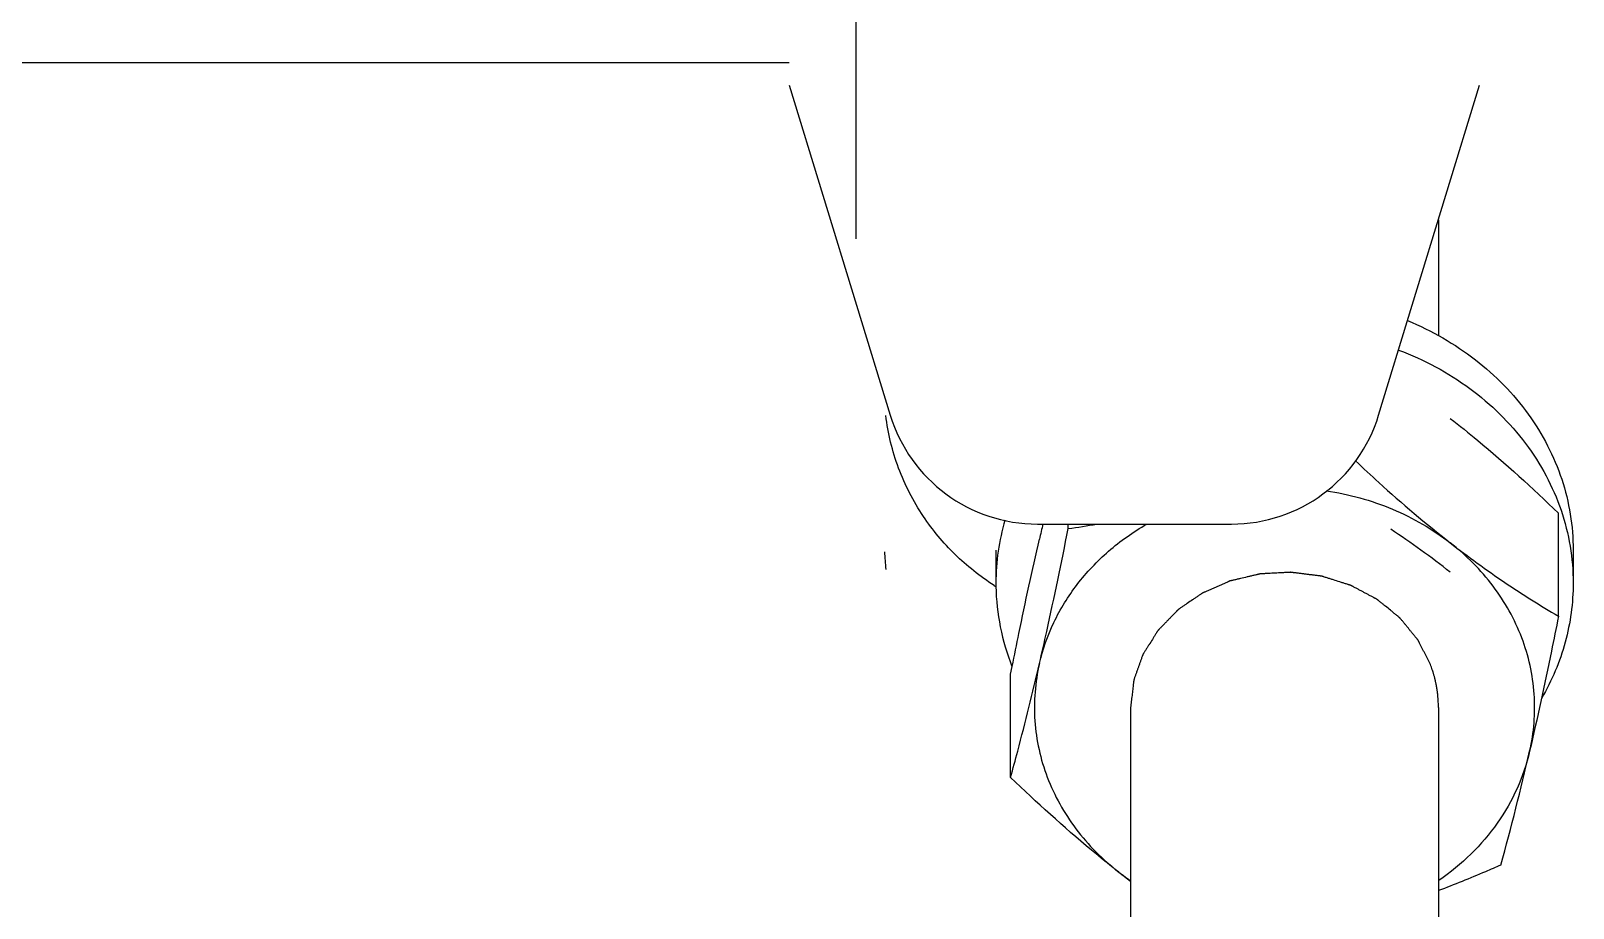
# Model space of a CAD drawing. Header units: millimetres. Extents: x 324 to 7054, y -67 to 2159.
# Drawn here: x 6681.28 to 6721.36, y 1198.99 to 1221.8 of the extents above; entities that cross this region are included whole.
import ezdxf

# ---------------------------------------------------------------- set-up
doc = ezdxf.new("R2010")
doc.units = ezdxf.units.MM
doc.header["$LTSCALE"] = 153.67
doc.layers.get('0').update_dxf_attribs({"linetype": 'CONTINUOUS'})
doc.layers.add('00_BUW_DATUM', color=7, linetype='CONTINUOUS')
doc.layers.add('02___PRT_ALL_AXES', color=7, linetype='CONTINUOUS')

msp = doc.modelspace()

# ---------------------------------------------------------------- linework, layer by layer
at = {"linetype": 'ByBlock'}
for centre, radius, start, end in [((6709.32029, 1208.48614), 5.86168, 182.235889, 186.735698), ((6709.84415, 1212.87356), 6.53079, 237.264927, 237.734211)]:
    msp.add_arc(centre, radius, start, end, dxfattribs=at)
for points, knots in [([(6704.47444, 1209.17498), (6704.21179, 1209.56665), (6703.77727, 1210.4106), (6703.55395, 1211.33361), (6703.49907, 1211.7983)], [0, 0, 0, 0, 0.50194749, 1, 1, 1, 1]), ([(6706.31259, 1207.37999), (6705.94859, 1207.61399), (6705.26892, 1208.15303), (6704.71291, 1208.81938), (6704.47444, 1209.17498)], [0, 0, 0, 0, 0.50265777, 1, 1, 1, 1]), ([(6717.65192, 1205.3229), (6717.62818, 1205.36937), (6717.58068, 1205.46232), (6717.52132, 1205.5785), (6717.47382, 1205.67145), (6717.4382, 1205.74116), (6717.40852, 1205.79925), (6717.38477, 1205.84572), (6717.36993, 1205.87477), (6717.35806, 1205.898), (6717.34915, 1205.91543), (6717.34174, 1205.92996), (6717.33579, 1205.94157), (6717.33211, 1205.94884), (6717.32908, 1205.95463), (6717.32637, 1205.96054), (6717.32063, 1205.96697), (6717.3143, 1205.97492), (6717.30566, 1205.98542), (6717.29493, 1205.99859), (6717.27773, 1206.01964), (6717.25623, 1206.04595), (6717.22183, 1206.08805), (6717.17884, 1206.14067), (6717.12724, 1206.20382), (6717.07565, 1206.26697), (6717.02405, 1206.33013), (6716.98106, 1206.38275), (6716.94666, 1206.42485), (6716.92086, 1206.45643), (6716.89936, 1206.48274), (6716.88216, 1206.50379), (6716.87142, 1206.51695), (6716.86388, 1206.52615), (6716.85961, 1206.53143), (6716.85685, 1206.53466), (6716.85485, 1206.53741), (6716.85209, 1206.53956), (6716.84738, 1206.54344), (6716.83788, 1206.55111), (6716.82436, 1206.56211), (6716.80269, 1206.57968), (6716.77562, 1206.60166), (6716.7323, 1206.63681), (6716.67815, 1206.68076), (6716.59151, 1206.75108), (6716.50486, 1206.82139), (6716.42905, 1206.88292), (6716.38573, 1206.91808), (6716.35324, 1206.94445), (6716.32616, 1206.96642), (6716.30451, 1206.984), (6716.28825, 1206.99717), (6716.27474, 1207.0082), (6716.26522, 1207.01582), (6716.25988, 1207.02033), (6716.25348, 1207.02333), (6716.24584, 1207.0276), (6716.23341, 1207.03414), (6716.21794, 1207.04242), (6716.19935, 1207.05231), (6716.17458, 1207.06551), (6716.13121, 1207.0886), (6716.06927, 1207.1216), (6715.99494, 1207.16119), (6715.9206, 1207.20078), (6715.84627, 1207.24037), (6715.77194, 1207.27997), (6715.70999, 1207.31296), (6715.66663, 1207.33606), (6715.64185, 1207.34925), (6715.62328, 1207.35916), (6715.60777, 1207.36738), (6715.59542, 1207.37404), (6715.58758, 1207.37802), (6715.58159, 1207.38162), (6715.57458, 1207.38369), (6715.56248, 1207.38758), (6715.54511, 1207.393), (6715.52431, 1207.39957), (6715.49656, 1207.40831), (6715.46187, 1207.41923), (6715.42025, 1207.43234), (6715.36475, 1207.44982), (6715.26763, 1207.4804), (6715.15663, 1207.51536), (6715.04564, 1207.55031), (6714.97626, 1207.57216), (6714.92076, 1207.58964), (6714.88608, 1207.60056), (6714.85833, 1207.6093), (6714.84098, 1207.61475), (6714.82885, 1207.6186), (6714.82277, 1207.62047), (6714.81932, 1207.62163), (6714.81562, 1207.62192), (6714.81109, 1207.62257), (6714.80378, 1207.62345), (6714.79102, 1207.62507), (6714.77278, 1207.62734), (6714.7436, 1207.631), (6714.70713, 1207.63556), (6714.66335, 1207.64105), (6714.60499, 1207.64835), (6714.53204, 1207.65749), (6714.4445, 1207.66845), (6714.35696, 1207.67941), (6714.26942, 1207.69037), (6714.19647, 1207.6995), (6714.13811, 1207.70681), (6714.10163, 1207.71137), (6714.07245, 1207.71503), (6714.05421, 1207.7173), (6714.03962, 1207.71916), (6714.02868, 1207.72042), (6714.01955, 1207.72191), (6714.01233, 1207.72128), (6714.00148, 1207.7208), (6713.98522, 1207.71989), (6713.96353, 1207.71878), (6713.94184, 1207.71764), (6713.91292, 1207.71613), (6713.87678, 1207.71424), (6713.81894, 1207.71123), (6713.71773, 1207.70594), (6713.60206, 1207.6999), (6713.48639, 1207.69387), (6713.4141, 1207.69009), (6713.35627, 1207.68707), (6713.32012, 1207.68519), (6713.2912, 1207.68368), (6713.26951, 1207.68256), (6713.25144, 1207.68157), (6713.23879, 1207.68098), (6713.23157, 1207.68049), (6713.22611, 1207.68056), (6713.2208, 1207.67896), (6713.21367, 1207.67741), (6713.20122, 1207.67442), (6713.18341, 1207.6703), (6713.16205, 1207.66529), (6713.13356, 1207.65863), (6713.09796, 1207.6503), (6713.04099, 1207.63697), (6712.96978, 1207.62031), (6712.85584, 1207.59366), (6712.74191, 1207.567), (6712.64221, 1207.54368), (6712.58525, 1207.53035), (6712.54964, 1207.52202), (6712.52116, 1207.51536), (6712.49979, 1207.51037), (6712.47844, 1207.50535), (6712.46239, 1207.50166), (6712.45174, 1207.49908), (6712.44452, 1207.49766), (6712.43642, 1207.49371), (6712.42648, 1207.48948), (6712.4133, 1207.48366), (6712.39681, 1207.47645), (6712.37044, 1207.46488), (6712.33746, 1207.45043), (6712.2847, 1207.4273), (6712.21876, 1207.39839), (6712.13962, 1207.36369), (6712.06048, 1207.329), (6711.98135, 1207.29431), (6711.9154, 1207.2654), (6711.86264, 1207.24227), (6711.82308, 1207.22492), (6711.7901, 1207.21047), (6711.76373, 1207.1989), (6711.74723, 1207.19168), (6711.73571, 1207.18661), (6711.72909, 1207.18374), (6711.72503, 1207.18187), (6711.72161, 1207.18056), (6711.7188, 1207.17855), (6711.71378, 1207.17515), (6711.70381, 1207.16827), (6711.68953, 1207.15848), (6711.66671, 1207.14279), (6711.63817, 1207.12319), (6711.59251, 1207.09182), (6711.53544, 1207.05262), (6711.44413, 1206.98989), (6711.35282, 1206.92716), (6711.27292, 1206.87227), (6711.22726, 1206.8409), (6711.19302, 1206.81738), (6711.16449, 1206.79777), (6711.14165, 1206.78209), (6711.12454, 1206.77032), (6711.11024, 1206.76055), (6711.10031, 1206.75363), (6711.09451, 1206.74981), (6711.08998, 1206.74461), (6711.08387, 1206.73858), (6711.07435, 1206.72868), (6711.06236, 1206.71639), (6711.04801, 1206.7016), (6711.02887, 1206.68189), (6710.99537, 1206.6474), (6710.94751, 1206.59813), (6710.89008, 1206.539), (6710.83265, 1206.47987), (6710.77521, 1206.42075), (6710.72736, 1206.37147), (6710.68907, 1206.33206), (6710.66035, 1206.30249), (6710.63642, 1206.27786), (6710.61728, 1206.25815), (6710.60292, 1206.24337), (6710.59098, 1206.23103), (6710.58135, 1206.22122), (6710.57553, 1206.21496), (6710.57041, 1206.21023), (6710.56697, 1206.20449), (6710.56066, 1206.19461), (6710.5518, 1206.1804), (6710.5411, 1206.16339), (6710.52686, 1206.14069), (6710.50905, 1206.11233), (6710.48768, 1206.07829), (6710.45919, 1206.03291), (6710.40933, 1205.95349), (6710.35235, 1205.86272), (6710.29536, 1205.77196), (6710.25975, 1205.71523), (6710.23125, 1205.66985), (6710.21345, 1205.64148), (6710.1992, 1205.61879), (6710.19031, 1205.60461), (6710.18405, 1205.59469), (6710.18097, 1205.58971), (6710.17912, 1205.58689), (6710.17823, 1205.5838), (6710.17678, 1205.58003), (6710.17465, 1205.57394), (6710.17084, 1205.56331), (6710.16544, 1205.54812), (6710.15677, 1205.52381), (6710.14594, 1205.49342), (6710.13294, 1205.45696), (6710.11562, 1205.40834), (6710.09395, 1205.34757), (6710.06796, 1205.27465), (6710.04197, 1205.20172), (6710.01598, 1205.1288), (6709.99432, 1205.06802), (6709.97699, 1205.01941), (6709.96616, 1204.98902), (6709.95749, 1204.96472), (6709.95209, 1204.94952), (6709.94772, 1204.93737), (6709.9446, 1204.92822), (6709.9415, 1204.92074), (6709.94103, 1204.91415), (6709.9402, 1204.90767), (6709.93929, 1204.89953), (6709.93776, 1204.88653), (6709.93587, 1204.87027), (6709.93359, 1204.85076), (6709.93056, 1204.82475), (6709.92677, 1204.79223), (6709.92071, 1204.74021), (6709.91313, 1204.67517), (6709.90404, 1204.59713), (6709.89191, 1204.49308), (6709.87675, 1204.36302), (6709.86463, 1204.25897), (6709.85856, 1204.20694)], [0, 0, 0, 0, 0.015625, 0.03125, 0.0390625, 0.046875, 0.0546875, 0.05859375, 0.0625, 0.06445312, 0.06640625, 0.06835938, 0.06933594, 0.0703125, 0.07080078, 0.07128906, 0.07226562, 0.07324219, 0.07421875, 0.07617188, 0.078125, 0.08203125, 0.0859375, 0.09375, 0.1015625, 0.109375, 0.1171875, 0.125, 0.12890625, 0.1328125, 0.13671875, 0.13867188, 0.140625, 0.14160156, 0.14208984, 0.14257812, 0.14282227, 0.14306641, 0.14355469, 0.14453125, 0.14648438, 0.1484375, 0.15234375, 0.15625, 0.1640625, 0.171875, 0.1875, 0.1953125, 0.19921875, 0.203125, 0.20703125, 0.20898438, 0.2109375, 0.21289062, 0.21386719, 0.21435547, 0.21484375, 0.21582031, 0.21679688, 0.21875, 0.22070312, 0.22265625, 0.2265625, 0.234375, 0.2421875, 0.25, 0.2578125, 0.265625, 0.2734375, 0.27734375, 0.27929688, 0.28125, 0.28320312, 0.28417969, 0.28515625, 0.28564453, 0.28613281, 0.28710938, 0.2890625, 0.29101562, 0.29296875, 0.296875, 0.30078125, 0.3046875, 0.3125, 0.328125, 0.3359375, 0.34375, 0.34765625, 0.3515625, 0.35351562, 0.35546875, 0.35644531, 0.35693359, 0.35717773, 0.35742188, 0.35791016, 0.35839844, 0.359375, 0.36132812, 0.36328125, 0.3671875, 0.37109375, 0.375, 0.3828125, 0.390625, 0.3984375, 0.40625, 0.4140625, 0.41796875, 0.421875, 0.42382812, 0.42578125, 0.42675781, 0.42773438, 0.42871094, 0.42919922, 0.4296875, 0.43164062, 0.43359375, 0.43554688, 0.4375, 0.44140625, 0.4453125, 0.453125, 0.46875, 0.4765625, 0.484375, 0.48828125, 0.4921875, 0.49414062, 0.49609375, 0.49804688, 0.49902344, 0.49951172, 0.5, 0.50048828, 0.50097656, 0.50195312, 0.50390625, 0.50585938, 0.5078125, 0.51171875, 0.515625, 0.5234375, 0.53125, 0.546875, 0.5546875, 0.55859375, 0.5625, 0.56445312, 0.56640625, 0.56835938, 0.5703125, 0.57080078, 0.57128906, 0.57226562, 0.57324219, 0.57421875, 0.57617188, 0.578125, 0.58203125, 0.5859375, 0.59375, 0.6015625, 0.609375, 0.6171875, 0.625, 0.62890625, 0.6328125, 0.63671875, 0.63867188, 0.640625, 0.64160156, 0.64208984, 0.64257812, 0.64282227, 0.64306641, 0.64355469, 0.64453125, 0.64648438, 0.6484375, 0.65234375, 0.65625, 0.6640625, 0.671875, 0.6875, 0.6953125, 0.69921875, 0.703125, 0.70703125, 0.70898438, 0.7109375, 0.71289062, 0.71386719, 0.71435547, 0.71484375, 0.71582031, 0.71679688, 0.71875, 0.72070312, 0.72265625, 0.7265625, 0.734375, 0.7421875, 0.75, 0.7578125, 0.765625, 0.76953125, 0.7734375, 0.77734375, 0.77929688, 0.78125, 0.78320312, 0.78417969, 0.78515625, 0.78564453, 0.78613281, 0.78710938, 0.7890625, 0.79101562, 0.79296875, 0.796875, 0.80078125, 0.8046875, 0.8125, 0.828125, 0.8359375, 0.84375, 0.84765625, 0.8515625, 0.85351562, 0.85546875, 0.85644531, 0.85693359, 0.85717773, 0.85742188, 0.85791016, 0.85839844, 0.859375, 0.86132812, 0.86328125, 0.8671875, 0.87109375, 0.875, 0.8828125, 0.890625, 0.8984375, 0.90625, 0.9140625, 0.91796875, 0.921875, 0.92382812, 0.92578125, 0.92675781, 0.92773438, 0.92871094, 0.92919922, 0.9296875, 0.93066406, 0.93164062, 0.93359375, 0.93554688, 0.9375, 0.94140625, 0.9453125, 0.953125, 0.9609375, 0.96875, 0.984375, 1, 1, 1, 1]), ([(6717.85856, 1204.20692), (6717.85788, 1204.22993), (6717.8565, 1204.27596), (6717.85498, 1204.32773), (6717.85392, 1204.36225), (6717.85347, 1204.37951), (6717.85273, 1204.39676), (6717.85042, 1204.4197), (6717.84798, 1204.44839), (6717.84485, 1204.48282), (6717.8418, 1204.51722), (6717.83918, 1204.54596), (6717.83748, 1204.56595), (6717.83629, 1204.57756), (6717.83428, 1204.58987), (6717.83205, 1204.60502), (6717.82833, 1204.62938), (6717.82373, 1204.65979), (6717.81819, 1204.69631), (6717.81356, 1204.7267), (6717.81036, 1204.74805), (6717.80846, 1204.76014), (6717.80723, 1204.7695), (6717.80525, 1204.77775), (6717.80287, 1204.78914), (6717.79859, 1204.80888), (6717.79253, 1204.83718), (6717.78524, 1204.8711), (6717.77915, 1204.89939), (6717.77432, 1204.92199), (6717.7712, 1204.93618), (6717.76895, 1204.94737), (6717.76579, 1204.95917), (6717.75986, 1204.98011), (6717.75159, 1205.00988), (6717.74158, 1205.04566), (6717.73161, 1205.08143), (6717.72324, 1205.1112), (6717.71749, 1205.13214), (6717.71404, 1205.14395), (6717.70998, 1205.15521), (6717.70511, 1205.16947), (6717.69326, 1205.20354), (6717.67556, 1205.25471), (6717.6598, 1205.30017), (6717.65192, 1205.3229)], [0, 0, 0, 0, 0.0625, 0.125, 0.140625, 0.15625, 0.171875, 0.1875, 0.21875, 0.25, 0.28125, 0.3125, 0.328125, 0.3359375, 0.34375, 0.359375, 0.375, 0.40625, 0.4375, 0.46875, 0.484375, 0.4921875, 0.5, 0.5078125, 0.515625, 0.53125, 0.5625, 0.59375, 0.625, 0.640625, 0.65625, 0.6640625, 0.671875, 0.6875, 0.71875, 0.75, 0.78125, 0.8125, 0.828125, 0.8359375, 0.84375, 0.859375, 0.875, 0.9375, 1, 1, 1, 1])]:
    msp.add_open_spline(points, degree=3, knots=knots, dxfattribs=at)
at = {"layer": '00_BUW_DATUM', "linetype": 'ByBlock'}
for p, q in [((6717.85859, 1216.8923), (6717.85859, 1213.87419)), ((6720.97638, 1206.57732), (6720.97639, 1209.26192)), ((6708.2375, 1208.85713), (6708.2375, 1208.97667)), ((6706.35857, 1208.30129), (6706.35857, 1207.44433)), ((6721.35857, 1208.30125), (6721.35857, 1207.44429)), ((6706.74075, 1205.07392), (6706.78125, 1205.27628)), ((6706.74074, 1202.38933), (6706.74075, 1205.07392)), ((6709.85856, 1204.20694), (6709.8585, 1179.7763)), ((6717.85856, 1204.20692), (6717.8585, 1179.77628))]:
    msp.add_line(p, q, dxfattribs=at)
for centre, radius, start, end in [((6712.21955, 1207.4394), 5.86098, 163.757508, 179.951725), ((6785.44122, 1190.54569), 80.01198, 166.6800634, 166.9707833), ((6703.53334, 1240.40128), 31.89298, 278.481973, 279.831399), ((6702.2165, 1187.24069), 25.96172, 52.095933, 56.306125), ((6712.16065, 1207.44432), 5.80208, 179.999856, 180.875316), ((6648.87705, 1219.54846), 73.22975, 344.6062266, 346.9933182), ((6713.47233, 1204.96662), 6.3861, 232.120799, 235.443716), ((6725.88083, 1220.91118), 26.59005, 232.111789, 232.94648)]:
    msp.add_arc(centre, radius, start, end, dxfattribs=at)
for points, knots in [([(6717.05648, 1214.26716), (6717.68425, 1214.00693), (6718.85949, 1213.33476), (6720.03533, 1212.1342), (6720.71439, 1211.02932), (6721.08361, 1210.15125), (6721.30824, 1209.23595), (6721.35857, 1208.61184), (6721.35857, 1208.30125)], [0, 0, 0, 0, 0.26187377, 0.51477985, 0.63826352, 0.75994169, 0.88031371, 1, 1, 1, 1]), ([(6716.82337, 1213.50259), (6717.48014, 1213.25404), (6718.7141, 1212.59374), (6719.95613, 1211.37959), (6720.67528, 1210.25031), (6721.06675, 1209.3492), (6721.30513, 1208.40736), (6721.35857, 1207.76425), (6721.35857, 1207.44429)], [0, 0, 0, 0, 0.26220495, 0.51529643, 0.63876365, 0.76033608, 0.88053077, 1, 1, 1, 1]), ([(6718.16586, 1211.72521), (6718.4065, 1211.53797), (6719.37694, 1210.75595), (6720.29797, 1209.91429), (6720.97639, 1209.26192)], [0, 0, 0, 0, 0.24468831, 1, 1, 1, 1]), ([(6715.70433, 1210.61858), (6715.90477, 1210.42942), (6716.7004, 1209.69117), (6717.52672, 1208.98514), (6718.16585, 1208.48783)], [0, 0, 0, 0, 0.25392116, 1, 1, 1, 1]), ([(6714.94301, 1209.8429), (6715.53148, 1209.75535), (6716.67734, 1209.43967), (6717.70807, 1208.84403), (6718.16585, 1208.48783)], [0, 0, 0, 0, 0.50634639, 1, 1, 1, 1]), ([(6707.48912, 1205.34683), (6707.57451, 1205.71583), (6707.83114, 1206.44411), (6708.44595, 1207.43824), (6709.26813, 1208.30592), (6709.92613, 1208.77326), (6710.27698, 1208.97699)], [0, 0, 0, 0, 0.24179916, 0.48835922, 0.74098948, 1, 1, 1, 1]), ([(6707.48912, 1205.34683), (6707.55376, 1205.62617), (6707.81735, 1206.79322), (6708.05945, 1207.96502), (6708.2375, 1208.85713)], [0, 0, 0, 0, 0.23964929, 1, 1, 1, 1]), ([(6706.78125, 1205.27628), (6706.83854, 1205.5617), (6707.06311, 1206.66673), (6707.30053, 1207.76924), (6707.48913, 1208.58422)], [0, 0, 0, 0, 0.25815992, 1, 1, 1, 1]), ([(6718.16585, 1208.48783), (6718.62756, 1208.12857), (6719.54557, 1207.46213), (6720.50505, 1206.85757), (6720.97638, 1206.57732)], [0, 0, 0, 0, 0.51617342, 1, 1, 1, 1]), ([(6720.228, 1203.06703), (6720.34023, 1203.55196), (6720.42195, 1204.56398), (6720.08789, 1206.05759), (6719.32645, 1207.41818), (6718.58243, 1208.16368), (6718.16585, 1208.48783)], [0, 0, 0, 0, 0.24437474, 0.48987393, 0.74085576, 1, 1, 1, 1]), ([(6706.35925, 1207.35568), (6706.36466, 1207.00182), (6706.44098, 1206.29079), (6706.64487, 1205.60554), (6706.77629, 1205.2739)], [0, 0, 0, 0, 0.4980147, 1, 1, 1, 1]), ([(6721.35857, 1207.44429), (6721.35857, 1206.92684), (6721.21705, 1205.87934), (6720.80556, 1204.90684), (6720.54235, 1204.45214)], [0, 0, 0, 0, 0.49619704, 1, 1, 1, 1]), ([(6720.97638, 1206.57732), (6720.91591, 1206.27432), (6720.67893, 1205.10162), (6720.42809, 1203.93162), (6720.228, 1203.06703)], [0, 0, 0, 0, 0.25824741, 1, 1, 1, 1]), ([(6706.74074, 1202.38933), (6706.80307, 1202.61569), (6707.06861, 1203.59736), (6707.31277, 1204.58481), (6707.48912, 1205.34683)], [0, 0, 0, 0, 0.23087258, 1, 1, 1, 1]), ([(6707.48912, 1205.34683), (6707.3769, 1204.8619), (6707.29517, 1203.84988), (6707.62923, 1202.35627), (6708.39067, 1200.99568), (6709.13469, 1200.25018), (6709.55128, 1199.92603)], [0, 0, 0, 0, 0.24437474, 0.48987393, 0.74085576, 1, 1, 1, 1]), ([(6720.228, 1203.06703), (6720.15143, 1202.73614), (6719.92957, 1202.08252), (6719.41014, 1201.17708), (6718.71904, 1200.36699), (6718.16394, 1199.91169), (6717.86671, 1199.70696)], [0, 0, 0, 0, 0.24280478, 0.48973812, 0.74198466, 1, 1, 1, 1]), ([(6709.55128, 1199.92603), (6709.31064, 1200.11328), (6708.3402, 1200.8953), (6707.41916, 1201.73695), (6706.74074, 1202.38933)], [0, 0, 0, 0, 0.24468831, 1, 1, 1, 1]), ([(6719.47963, 1200.10952), (6719.3462, 1200.05093), (6718.81016, 1199.81882), (6718.26883, 1199.5988), (6717.85916, 1199.44266)], [0, 0, 0, 0, 0.24946768, 1, 1, 1, 1])]:
    msp.add_open_spline(points, degree=3, knots=knots, dxfattribs=at)
at = {"layer": '02___PRT_ALL_AXES', "linetype": 'ByBlock'}
for p, q in [((6702.71879, 1727.56174), (6702.71879, 1216.39225)), ((6607.15806, 1220.97738), (6700.98871, 1220.97738)), ((6607.15862, 1220.97699), (6700.98871, 1220.97699)), ((6700.98871, 1220.39192), (6703.61333, 1211.80718)), ((6716.30392, 1211.80718), (6718.92854, 1220.39192)), ((6707.43854, 1208.97667), (6712.4787, 1208.97667))]:
    msp.add_line(p, q, dxfattribs=at)
for centre, start, end in [((6707.43854, 1212.97667), 197, 270), ((6712.4787, 1212.97667), 270, 343)]:
    msp.add_arc(centre, 4, start, end, dxfattribs=at)

doc.saveas('drawing.dxf')
